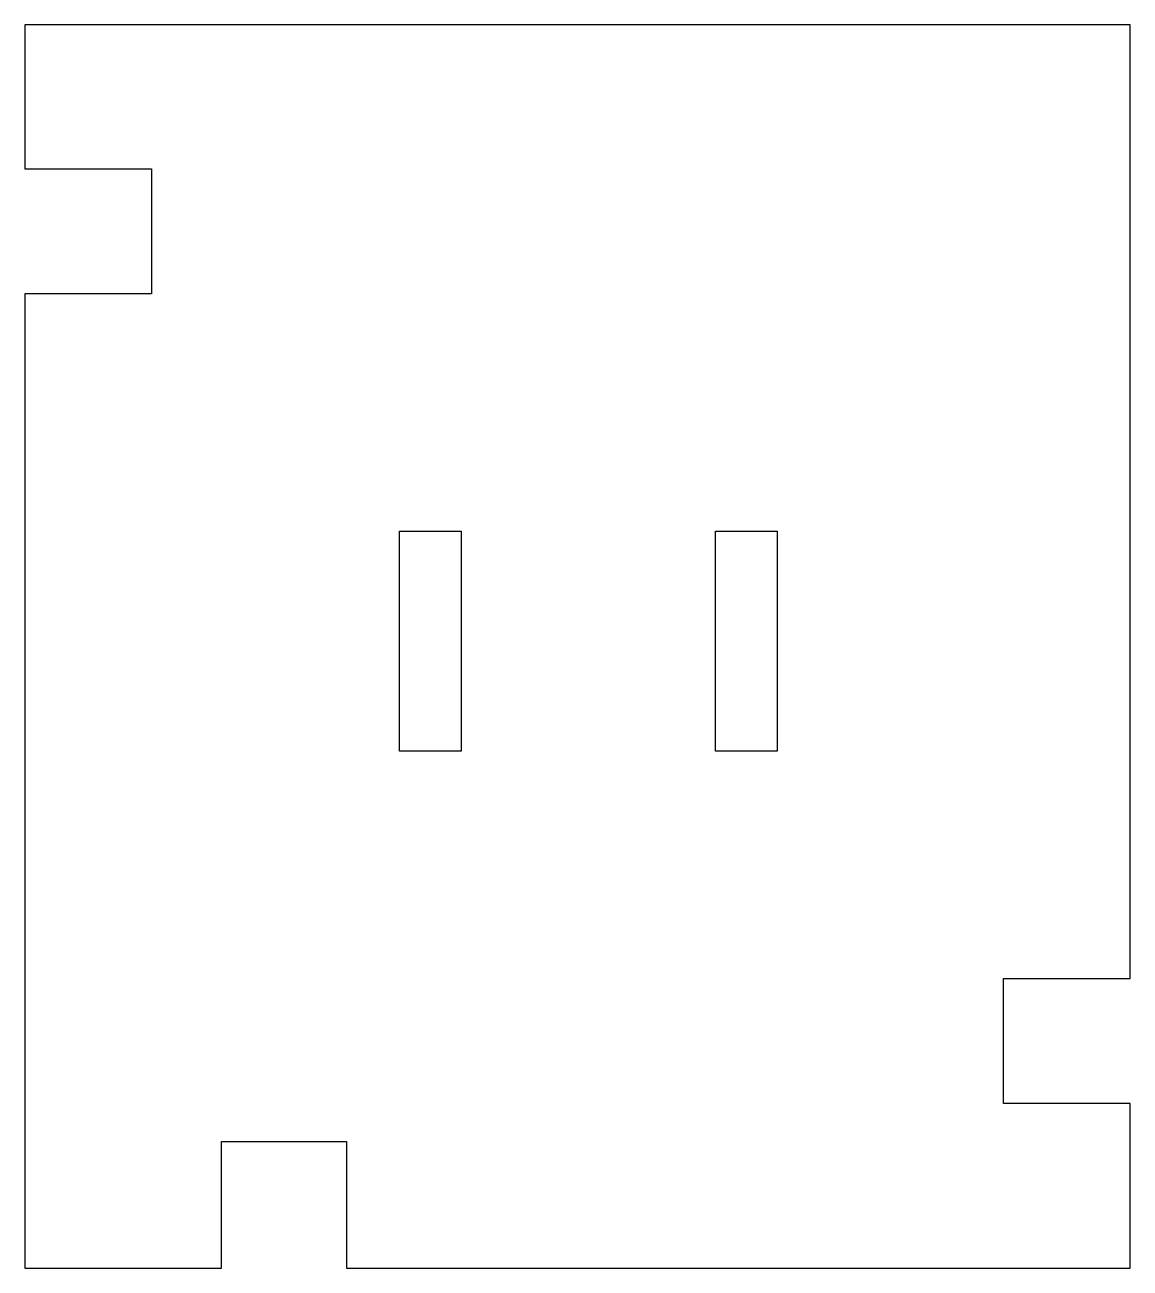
# Model space of a CAD drawing. Header units: millimetres. Extents: x -17.5 to 17.5, y -19.7 to 19.7.
import ezdxf

# ---------------------------------------------------------------- set-up
doc = ezdxf.new("R2010")
doc.units = ezdxf.units.MM
doc.layers.get('0').update_dxf_attribs({"linetype": 'CONTINUOUS'})

msp = doc.modelspace()

# ---------------------------------------------------------------- linework, layer by layer
for p, q in [((17.476, 19.657), (-17.476, 19.657)), ((-17.476, 19.657), (-17.476, 15.107)), ((17.476, -10.498), (17.476, 19.657)), ((-17.476, 15.107), (-13.476, 15.107)), ((-13.476, 15.107), (-13.476, 11.157)), ((-17.476, 11.157), (-17.476, -19.657)), ((-13.476, 11.157), (-17.476, 11.157)), ((-5.631, -3.308), (-5.631, 3.642)), ((-5.631, 3.642), (-3.681, 3.642)), ((-3.681, 3.642), (-3.681, -3.308)), ((4.369, -3.308), (4.369, 3.642)), ((4.369, 3.642), (6.319, 3.642)), ((6.319, 3.642), (6.319, -3.308)), ((-3.681, -3.308), (-5.631, -3.308)), ((6.319, -3.308), (4.369, -3.308)), ((13.476, -14.448), (13.476, -10.498)), ((13.476, -10.498), (17.476, -10.498)), ((17.476, -14.448), (13.476, -14.448)), ((17.476, -19.657), (17.476, -14.448)), ((-11.258, -19.657), (-11.258, -15.657)), ((-11.258, -15.657), (-7.308, -15.657)), ((-7.308, -15.657), (-7.308, -19.657)), ((-17.476, -19.657), (-11.258, -19.657)), ((-7.308, -19.657), (17.476, -19.657))]:
    msp.add_line(p, q)

doc.saveas('drawing.dxf')
